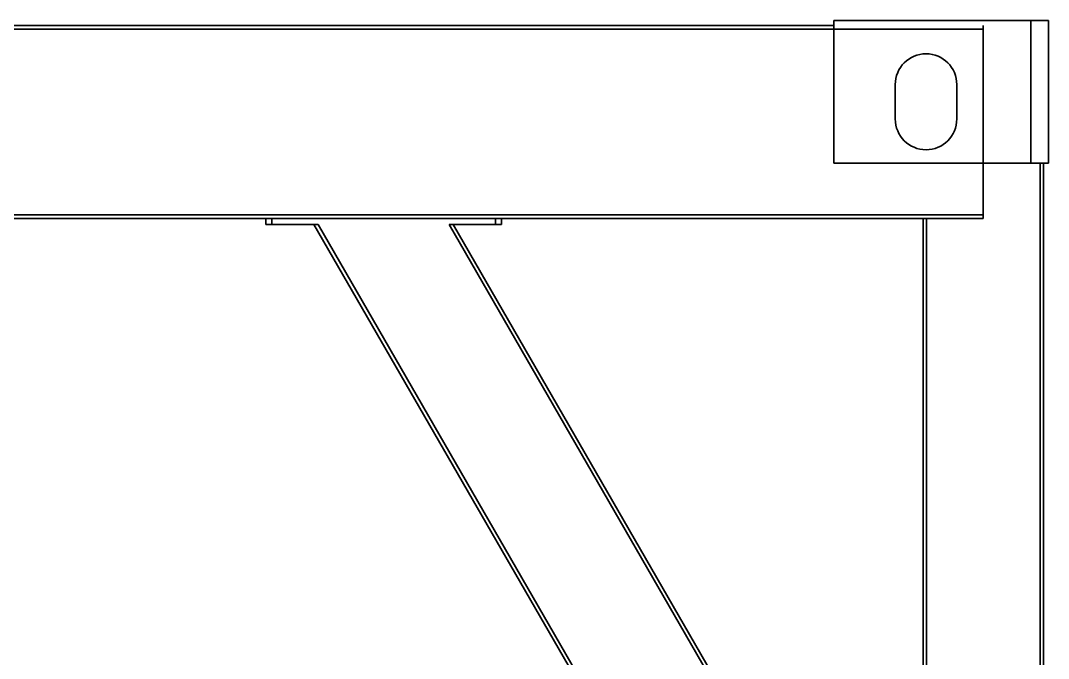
# Model space of a CAD drawing. Header units: millimetres. Extents: x 32496 to 166256, y 3504 to 23939.
# Drawn here: x 51334 to 52187, y 13032 to 13561 of the extents above; entities that cross this region are included whole.
import ezdxf

# ---------------------------------------------------------------- set-up
doc = ezdxf.new("R2010")
doc.units = ezdxf.units.MM
doc.layers.get('0').update_dxf_attribs({"lineweight": 35})

msp = doc.modelspace()

# ---------------------------------------------------------------- linework, layer by layer
at = {"linetype": 'Continuous'}
for p, q in [((52008.64, 13560.575), (52186.64, 13560.575)), ((52008.64, 13442.575), (52008.64, 13560.575)), ((52172.14, 13560.575), (52172.14, 13442.575)), ((52186.64, 13442.575), (52186.64, 13560.575)), ((52008.64, 13556.575), (40172.64, 13556.575)), ((52132.64, 13553.575), (40172.64, 13553.575)), ((52132.64, 13396.575), (52132.64, 13556.575)), ((52059.64, 13479.075), (52059.64, 13507.575)), ((52110.64, 13507.575), (52110.64, 13479.075)), ((52186.64, 13442.575), (52008.64, 13442.575)), ((52179.64, 13442.575), (52179.64, 10782.575)), ((52182.64, 13442.575), (52182.64, 10782.575)), ((52132.64, 13399.575), (40172.64, 13399.575)), ((52132.64, 13396.575), (40172.64, 13396.575)), ((51537.64, 13396.575), (51537.64, 13391.575)), ((51537.64, 13391.575), (51581.104, 13391.575)), ((51542.64, 13396.575), (51542.64, 13391.575)), ((52077.64, 12525.55), (51577.64, 13391.575)), ((52077.64, 12531.55), (51581.104, 13391.575)), ((51689.646, 13391.575), (51733.11, 13391.575)), ((52077.64, 12719.55), (51689.646, 13391.575)), ((52077.64, 12725.55), (51693.11, 13391.575)), ((51728.11, 13396.575), (51728.11, 13391.575)), ((51733.11, 13396.575), (51733.11, 13391.575)), ((52082.64, 13396.575), (52082.64, 12765.55)), ((52085.64, 13396.575), (52085.64, 10782.575))]:
    msp.add_line(p, q, dxfattribs=at)
for centre, start, end in [((52085.14, 13507.575), 0, 180), ((52085.14, 13479.075), 180, 0)]:
    msp.add_arc(centre, 25.5, start, end, dxfattribs=at)

doc.saveas('drawing.dxf')
